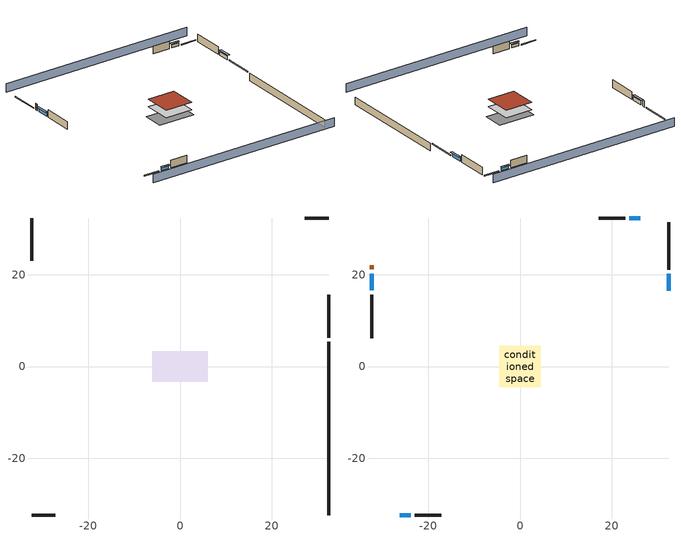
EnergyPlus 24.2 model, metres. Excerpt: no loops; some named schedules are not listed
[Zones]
basement - unconditioned
 floor foundation (Slab1 construction): -6.07,-3.37 -6.07,3.37 6.07,3.37 6.07,-3.37 z-2.13
 wall outside (RimJoist1 construction): 32.4,6.29 32.4,15.65 z0.3:0.61
 wall outside (RimJoist2 construction): -32.4,-32.4 -27.19,-32.4 z0.3:0.61
 wall outside (RimJoist3 construction): -32.4,32.4 -32.4,23.04 z0.3:0.61
 wall outside (RimJoist4 construction): 32.4,32.4 27.19,32.4 z0.3:0.61
 wall foundation (FoundationWall1 construction): 32.4,-32.4 32.4,5.37 z-2.13:0.3
conditioned space
 floor to basement - unconditioned (Floor1 construction): -4.52,-4.52 -4.52,4.52 4.52,4.52 4.52,-4.52 z0.3
 wall outside (AdiabaticWallConstruction 1): -32.4,22.11 -32.4,21.2 z0.3:2.34
 wall outside (AdiabaticWallConstruction): 32.4,16.58 32.4,20.22 / -32.4,20.27 -32.4,16.63 z0.3:1.52; -26.26,-32.4 -23.88,-32.4 / 26.26,32.4 23.88,32.4 z0.3:1.34
 wall outside (Wall1 construction): 32.4,21.15 32.4,31.47 z0.3:2.74
 wall outside (Wall2 construction): -22.95,-32.4 -17.22,-32.4 z0.3:2.74
 wall outside (Wall3 construction): -32.4,15.7 -32.4,6.14 z0.3:2.74
 wall outside (Wall4 construction): 22.95,32.4 17.22,32.4 z0.3:2.74
 window (WindowConstruction): 32.4,16.58 32.4,20.22 z0.3:1.52
 window (WindowConstruction 1): -26.26,-32.4 -23.88,-32.4 z0.3:1.34
 window (WindowConstruction 2): -32.4,20.27 -32.4,16.63 z0.3:1.52
 window (WindowConstruction 3): 26.26,32.4 23.88,32.4 z0.3:1.34
 door (Door): -32.4,22.11 -32.4,21.2 z0.3:2.34
 roof outside (Roof1 construction): -4.52,4.52 -4.52,-4.52 4.52,-4.52 4.52,4.52 z2.74
shading: 32.4,36.97 -32.4,36.97 / -32.4,-36.97 32.4,-36.97 z0:2.74; 32.4,20.53 32.4,16.28 33.01,16.28 33.01,20.53 z1.83; -23.58,-32.4 -26.56,-32.4 -26.56,-33.01 -23.58,-33.01 z1.65; -32.4,16.32 -32.4,20.57 -33.01,20.57 -33.01,16.32 z1.83; 23.58,32.4 26.56,32.4 26.56,33.01 23.58,33.01 z1.65
[Building]
Building 1: Terrain=Suburbs
[Site:Location]
Portland Intl Arpt_OR: Latitude {deg}=45.59; Longitude {deg}=-122.6; Time Zone {hr}=-8; Elevation {m}=33; Keep Site Location Information=Yes
[Site:GroundTemperature:Shallow]
10.2558, 8.96328, 8.85977, 9.47314, 11.9355, 14.3863, 16.5111, 17.8571, 17.9714, 16.8767, 14.8061, 12.4304
[Site:WaterMainsTemperature]
Calculation Method=Schedule; Temperature Schedule=mains temperature schedule
[Material] Roughness=Rough; Thermal Absorptance=0.9
Name | Thickness {m} | Conductivity {W/m-K} | Density {kg/m3} | Specific Heat {J/kg-K} | Solar Absorptance | Visible Absorptance
asphalt or fiberglass shingles | 0.00635 | 0.162714 | 1121.4 | 1465.45 | 0.85 | 0.85
concrete 4.0 in. | 0.1016 | 1.803125 | 2242.8 | 837.4 | 0.7 | 0.7
concrete 8.0 in. | 0.2032 | 1.803125 | 2242.8 | 837.4 | 0.7 | 0.7
door material | 0.04445 | 0.0612267 | 512.64 | 1214.23 | 0.7 | 0.7
floor covering | 0.0127 | 0.0433444 | 54.468 | 1339.84 | 0.6 | 0.6
floor stud and cavity | 0.1397 | 0.923637 | 92.3553 | 1139.71 | 0.7 | 0.7
furniture material basement - unconditioned 1; furniture material conditioned space 1 | 0.1524 | 0.115458 | 640.8 | 1214.23 | 0.6 | 0.6
gypsum board | 0.0127 | 0.160291 | 801 | 837.4 | 0.6 | 0.6
osb sheathing 0.5 in. | 0.0127 | 0.115458 | 512.64 | 1214.23 | 0.7 | 0.7
osb sheathing 0.75 in. | 0.01905 | 0.115458 | 512.64 | 1214.23 | 0.7 | 0.7
rim joist stud and cavity | 0.0508 | 0.178688 | 50.32683 | 1063.81 | 0.6 | 0.6
roof rigid ins | 0.051816 | 0.029427 | 32.04 | 1214.23 | 0.7 | 0.7
roof stud and cavity | 0.2032 | 0.133729 | 78.34581 | 1123.46 | 0.7 | 0.7
wall rigid ins | 0.512978 | 0.029427 | 32.04 | 1214.23 | 0.7 | 0.7
wall stud and cavity | 0.1397 | 0.550994 | 139.0536 | 1170.24 | 0.7 | 0.7
wall stud and cavity 1 | 0.0889 | 0.380278 | 52.3479 | 1209.89 | 0.7 | 0.7
wall stud and cavity 2 | 0.0889 | 0.391764 | 83.0341 | 1211.67 | 0.7 | 0.7
wood siding | 0.0254 | 0.102417 | 544.68 | 1172.36 | 0.85 | 0.85
wood siding 1; wood siding 2 | 0.0254 | 0.102417 | 544.68 | 1172.36 | 0.7 | 0.7
[WindowMaterial:SimpleGlazingSystem]
WindowMaterial: U-Factor {W/m2-K}=2.78222; Solar Heat Gain Coefficient=0.56
[Construction]
AdiabaticWallConstruction: wood siding 1, wall rigid ins, wall stud and cavity 1, gypsum board
AdiabaticWallConstruction 1: wood siding 2, wall rigid ins, wall stud and cavity 1, gypsum board
Door: door material
Floor1 construction: floor stud and cavity, osb sheathing 0.75 in., floor covering
FoundationWall1 construction: concrete 8.0 in.
furniture construction basement - unconditioned 1: furniture material basement - unconditioned 1
furniture construction conditioned space 1: furniture material conditioned space 1
PartitionWallConstruction: gypsum board, wall stud and cavity 2, gypsum board
RimJoist1 construction; RimJoist2 construction; RimJoist3 construction; RimJoist4 construction: wood siding, rim joist stud and cavity
Roof1 construction: asphalt or fiberglass shingles, roof rigid ins, osb sheathing 0.75 in., roof stud and cavity, gypsum board
Slab1 construction: concrete 4.0 in.
Wall1 construction; Wall2 construction; Wall3 construction; Wall4 construction: wood siding, osb sheathing 0.5 in., wall stud and cavity, gypsum board
WindowConstruction; WindowConstruction 1; WindowConstruction 2; WindowConstruction 3: WindowMaterial
[Zone] Multiplier=1; Volume {m3}=199.577; Part of Total Floor Area=Yes
basement - unconditioned; conditioned space
[Space] Volume {m3}=199.577
Name | Zone
basement - unconditioned 1 | basement - unconditioned
conditioned space 1 | conditioned space
[SurfaceProperty:ExposedFoundationPerimeter]
Slab1: Exposed Perimeter Calculation Method=TotalExposedPerimeter; Total Exposed Perimeter {m}=37.76472
[InternalMass]
Name | Construction | Zone or ZoneList | Space or SpaceList | Surface Area {m2}
furniture mass basement - unconditioned 1 | furniture construction basement - unconditioned 1 | basement - unconditioned | basement - unconditioned 1 | 32.73903
furniture mass conditioned space 1 | furniture construction conditioned space 1 | conditioned space | conditioned space 1 | 32.73903
partition wall mass | PartitionWallConstruction | conditioned space | conditioned space 1 | 81.84758
[ZoneInfiltration:DesignFlowRate] Schedule=Always On Discrete
Name | Zone or ZoneList or Space or SpaceList | Design Flow Rate Calculation Method | Air Changes per Hour {1/hr} | Constant Term Coefficient | Temperature Term Coefficient | Velocity Term Coefficient | Velocity Squared Term Coefficient | Design Flow Rate {m3/s}
infil basement - unconditioned 1 | basement - unconditioned 1 | AirChanges/Hour | 0.1 | 1 | 0 | 0 | 0
infil flow; natural vent flow; whole house fan flow | conditioned space 1 | Flow/Zone |  |  |  |  |  | 0
[SurfaceProperty:IncidentSolarMultiplier] Incident Solar Multiplier=1; Incident Solar Multiplier Schedule=trans schedule winter=0.85 summer=0.7
Window1; Window2; Window3; Window4
[Lights]
interior lighting: Zone or ZoneList or Space or SpaceList=conditioned space 1; Schedule=lighting_interior; Design Level Calculation Method=LightingLevel; Lighting Level {W}=672.014; Return Air Fraction=0; Fraction Radiant=0.6; Fraction Visible=0.2; Fraction Replaceable=1
[People]
occupants: Zone or ZoneList or Space or SpaceList=conditioned space 1; Number of People Schedule=occupants; Number of People Calculation Method=People; Number of People=3; Fraction Radiant=0.314171; Sensible Heat Fraction=0.56303; Activity Level Schedule=occupants activity schedule; Carbon Dioxide Generation Rate {m3/s-W}=0; Enable ASHRAE 55 Comfort Warnings=No; Mean Radiant Temperature Calculation Type=EnclosureAveraged
[ElectricEquipment] Zone or ZoneList or Space or SpaceList=conditioned space 1; Design Level Calculation Method=EquipmentLevel
Name | Schedule | Design Level {W} | Fraction Latent | Fraction Radiant | Fraction Lost
clothes dryer | clothes_dryer | 3331.11 | 0.015 | 0.081 | 0.85
clothes washer | clothes_washer | 291.509 | 0.03 | 0.162 | 0.7
cooking range | cooking_range | 142.95 | 0.16 | 0.384 | 0.2
dishwasher | dishwasher | 1089.13 | 0.3 | 0.18 | 0.4
fridge | fridge schedule | 51.9007 | 0 | 0.6 | 0
mech vent bath fan 0 | mech vent bath fan 0 schedule | 15 | 0 | 0 | 1
mech vent house fan | mech vent house fan schedule | 0 | 0 | 0 | 1
mech vent house fan cfis | mech vent house fan cfis schedule | 0 | 0 | 0 | 0
mech vent range fan 0 | mech vent range fan 0 schedule | 30 | 0 | 0 | 1
misc plug loads | plug_loads_other | 636.446 | 0.021 | 0.558 | 0.049
misc tv | plug_loads_tv | 878.95 | 0 | 0.6 | 0
whole house fan | Always On Discrete | 0 | 0 | 0 | 1
[OtherEquipment] Zone or ZoneList or Space or SpaceList=conditioned space 1; Design Level Calculation Method=EquipmentLevel
Name | Fuel Type | Schedule | Design Level {W} | Fraction Latent | Fraction Radiant | Fraction Lost
clothes dryer 1 | Electricity | clothes_dryer | 0 | 0.015 | 0.081 | 0.85
cooking range 1 | Propane | cooking_range | 4189.44 | 0.16 | 0.384 | 0.2
general water use latent | None | general water use schedule | 62.594 | 1 | 0 | 0
general water use sensible | None | general water use schedule | -61.6891 | 0 | 0.6 | 0
mech vent house fan latent load; water heater lat | None | Always On Discrete | 0 | 1 | 0 | 0
mech vent house fan sensible load; water heater sens | None | Always On Discrete | 0 | 0 | 0 | 0
water heater energy adjustment1 | Electricity | Always On Discrete | 0.01 | 0 | 0 | 1
[AvailabilityManager:Scheduled]
room ac airloop Availability Manager: Schedule=Always On Discrete
[WaterUse:Equipment]
dishwasher: Peak Flow Rate {m3/s}=9.09546e-06; Flow Rate Fraction Schedule=hot_water_dishwasher
[Foundation:Kiva]
Foundation Kiva 1: Initial Indoor Air Temperature {C}=9.52053; Wall Height Above Grade {m}=0.3048; Wall Depth Below Slab {m}=0.2032
[Foundation:Kiva:Settings]
Soil Conductivity {W/m-K}=1.3848; Soil Density {kg/m3}=1842.3; Soil Specific Heat {J/kg-K}=418.7; Ground Solar Absorptivity=0.9; Ground Thermal Absorptivity=0.9; Ground Surface Roughness {m}=0.03; Far-Field Width {m}=40; Deep-Ground Boundary Condition=ZeroFlux; Deep-Ground Depth {m}=40; Minimum Cell Dimension {m}=0.2; Maximum Cell Growth Coefficient=3; Simulation Timestep=Timestep
[Exterior:Lights]
exterior lighting: Schedule=exterior lighting schedule; Design Level {W}=33.1512
[EnergyManagementSystem:GlobalVariable]
infil_program_Qfan
infil_program_Qinf
natural_vent_program_Qnv
natural_vent_program_Qwhf
room_ac_airloop_Fan_RTF
[EnergyManagementSystem:Sensor]
Name | Output:Variable or Output:Meter Index Key | Output:Variable or Output:Meter
airflow_gain | infil flow | Infiltration Sensible Heat Gain Energy
airflow_gain_1 | natural vent flow | Infiltration Sensible Heat Gain Energy
airflow_gain_2 | whole house fan flow | Infiltration Sensible Heat Gain Energy
airflow_loss | infil flow | Infiltration Sensible Heat Loss Energy
airflow_loss_1 | natural vent flow | Infiltration Sensible Heat Loss Energy
airflow_loss_2 | whole house fan flow | Infiltration Sensible Heat Loss Energy
clg_load_cond |  | Cooling:EnergyTransfer:Zone:CONDITIONED SPACE
clg_sp_s; clg_sp_s_1 | cooling setpoint | Schedule Value
clothes_dryer_exhaust_0_sch_s | clothes_dryer | Schedule Value
cool_season | cooling season schedule | Schedule Value
htg_load_cond |  | Heating:EnergyTransfer:Zone:CONDITIONED SPACE
htg_sp_s; htg_sp_s_1 | heating setpoint | Schedule Value
ig_ee_conv | clothes dryer | Electric Equipment Convective Heating Energy
ig_ee_conv_2 | cooking range | Electric Equipment Convective Heating Energy
ig_ee_conv_3 | dishwasher | Electric Equipment Convective Heating Energy
ig_ee_conv_4 | fridge | Electric Equipment Convective Heating Energy
ig_ee_conv_5 | misc plug loads | Electric Equipment Convective Heating Energy
ig_ee_conv_6 | misc tv | Electric Equipment Convective Heating Energy
ig_ee_conv_7 | whole house fan | Electric Equipment Convective Heating Energy
ig_ee_rad | clothes dryer | Electric Equipment Radiant Heating Energy
ig_ee_rad_2 | cooking range | Electric Equipment Radiant Heating Energy
ig_ee_rad_3 | dishwasher | Electric Equipment Radiant Heating Energy
ig_ee_rad_4 | fridge | Electric Equipment Radiant Heating Energy
ig_ee_rad_5 | misc plug loads | Electric Equipment Radiant Heating Energy
ig_ee_rad_6 | misc tv | Electric Equipment Radiant Heating Energy
ig_ee_rad_7 | whole house fan | Electric Equipment Radiant Heating Energy
ig_lgt_conv | interior lighting | Lights Convective Heating Energy
ig_lgt_rad | interior lighting | Lights Radiant Heating Energy
ig_lgt_vis | interior lighting | Lights Visible Radiation Heating Energy
ig_oe_conv | clothes dryer 1 | Other Equipment Convective Heating Energy
ig_oe_conv_1 | cooking range 1 | Other Equipment Convective Heating Energy
ig_oe_conv_2 | general water use latent | Other Equipment Convective Heating Energy
ig_oe_conv_3 | general water use sensible | Other Equipment Convective Heating Energy
ig_oe_conv_4 | water heater energy adjustment1 | Other Equipment Convective Heating Energy
ig_oe_conv_5 | water heater lat | Other Equipment Convective Heating Energy
ig_oe_conv_6 | water heater sens | Other Equipment Convective Heating Energy
ig_oe_rad | clothes dryer 1 | Other Equipment Radiant Heating Energy
ig_oe_rad_1 | cooking range 1 | Other Equipment Radiant Heating Energy
ig_oe_rad_2 | general water use latent | Other Equipment Radiant Heating Energy
ig_oe_rad_3 | general water use sensible | Other Equipment Radiant Heating Energy
ig_oe_rad_4 | water heater energy adjustment1 | Other Equipment Radiant Heating Energy
ig_oe_rad_5 | water heater lat | Other Equipment Radiant Heating Energy
ig_oe_rad_6 | water heater sens | Other Equipment Radiant Heating Energy
ig_ppl_conv | occupants | People Convective Heating Energy
ig_ppl_rad | occupants | People Radiant Heating Energy
im_conv | furniture mass conditioned space 1 | Surface Inside Face Convection Heat Gain Energy
im_conv_1 | partition wall mass | Surface Inside Face Convection Heat Gain Energy
im_ig | furniture mass conditioned space 1 | Surface Inside Face Internal Gains Radiation Heat Gain Energy
im_ig_1 | partition wall mass | Surface Inside Face Internal Gains Radiation Heat Gain Energy
im_lgt | furniture mass conditioned space 1 | Surface Inside Face Lights Radiation Heat Gain Energy
im_lgt_1 | partition wall mass | Surface Inside Face Lights Radiation Heat Gain Energy
im_sol | furniture mass conditioned space 1 | Surface Inside Face Solar Radiation Heat Gain Energy
im_sol_1 | partition wall mass | Surface Inside Face Solar Radiation Heat Gain Energy
im_surf | furniture mass conditioned space 1 | Surface Inside Face Net Surface Thermal Radiation Heat Gain Energy
im_surf_1 | partition wall mass | Surface Inside Face Net Surface Thermal Radiation Heat Gain Energy
mech_vent_bath_fan_0_sch_s | mech vent bath fan 0 schedule | Schedule Value
mech_vent_range_fan_0_sch_s | mech vent range fan 0 schedule | Schedule Value
mv_conv | mech vent bath fan 0 | Electric Equipment Convective Heating Energy
mv_conv_1 | mech vent house fan | Electric Equipment Convective Heating Energy
mv_conv_2 | mech vent house fan cfis | Electric Equipment Convective Heating Energy
mv_conv_3 | mech vent range fan 0 | Electric Equipment Convective Heating Energy
mv_conv_4 | mech vent house fan latent load | Other Equipment Convective Heating Energy
mv_conv_5 | mech vent house fan sensible load | Other Equipment Convective Heating Energy
mv_rad | mech vent bath fan 0 | Electric Equipment Radiant Heating Energy
mv_rad_1 | mech vent house fan | Electric Equipment Radiant Heating Energy
mv_rad_2 | mech vent house fan cfis | Electric Equipment Radiant Heating Energy
mv_rad_3 | mech vent range fan 0 | Electric Equipment Radiant Heating Energy
mv_rad_4 | mech vent house fan latent load | Other Equipment Radiant Heating Energy
mv_rad_5 | mech vent house fan sensible load | Other Equipment Radiant Heating Energy
natural_vent_s | natural vent schedule | Schedule Value
out_pb_s |  | Site Outdoor Air Barometric Pressure
out_wt_s |  | Site Outdoor Air Humidity Ratio
site_vw_s |  | Site Wind Speed
ss_back_out | Window1 | Surface Window Shortwave from Zone Back Out Window Heat Transfer Rate
ss_back_out_1 | Window2 | Surface Window Shortwave from Zone Back Out Window Heat Transfer Rate
ss_back_out_2 | Window3 | Surface Window Shortwave from Zone Back Out Window Heat Transfer Rate
ss_back_out_3 | Window4 | Surface Window Shortwave from Zone Back Out Window Heat Transfer Rate
ss_conv | Door1 | Surface Inside Face Convection Heat Gain Energy
ss_conv_1 | Window1 | Surface Inside Face Convection Heat Gain Energy
ss_conv_2 | Window2 | Surface Inside Face Convection Heat Gain Energy
ss_conv_3 | Window3 | Surface Inside Face Convection Heat Gain Energy
ss_conv_4 | Window4 | Surface Inside Face Convection Heat Gain Energy
ss_ig | Door1 | Surface Inside Face Internal Gains Radiation Heat Gain Energy
ss_ig_1 | Window1 | Surface Inside Face Internal Gains Radiation Heat Gain Energy
ss_ig_2 | Window2 | Surface Inside Face Internal Gains Radiation Heat Gain Energy
ss_ig_3 | Window3 | Surface Inside Face Internal Gains Radiation Heat Gain Energy
ss_ig_4 | Window4 | Surface Inside Face Internal Gains Radiation Heat Gain Energy
ss_lgt | Door1 | Surface Inside Face Lights Radiation Heat Gain Energy
ss_sol | Door1 | Surface Inside Face Solar Radiation Heat Gain Energy
ss_surf | Door1 | Surface Inside Face Net Surface Thermal Radiation Heat Gain Energy
ss_surf_1 | Window1 | Surface Inside Face Net Surface Thermal Radiation Heat Gain Energy
ss_surf_2 | Window2 | Surface Inside Face Net Surface Thermal Radiation Heat Gain Energy
ss_surf_3 | Window3 | Surface Inside Face Net Surface Thermal Radiation Heat Gain Energy
ss_surf_4 | Window4 | Surface Inside Face Net Surface Thermal Radiation Heat Gain Energy
ss_trans_in | Window1 | Surface Window Transmitted Solar Radiation Rate
ss_trans_in_1 | Window2 | Surface Window Transmitted Solar Radiation Rate
ss_trans_in_2 | Window3 | Surface Window Transmitted Solar Radiation Rate
ss_trans_in_3 | Window4 | Surface Window Transmitted Solar Radiation Rate
ss_trans_out | Window1 | Surface Inside Face Initial Transmitted Diffuse Transmitted Out Window Solar Radiation Rate
ss_trans_out_1 | Window2 | Surface Inside Face Initial Transmitted Diffuse Transmitted Out Window Solar Radiation Rate
ss_trans_out_2 | Window3 | Surface Inside Face Initial Transmitted Diffuse Transmitted Out Window Solar Radiation Rate
ss_trans_out_3 | Window4 | Surface Inside Face Initial Transmitted Diffuse Transmitted Out Window Solar Radiation Rate
s_conv | Floor1 | Surface Inside Face Convection Heat Gain Energy
s_conv_1 | Roof1 | Surface Inside Face Convection Heat Gain Energy
s_conv_2 | Wall1 | Surface Inside Face Convection Heat Gain Energy
s_conv_3 | Wall2 | Surface Inside Face Convection Heat Gain Energy
s_conv_4 | Wall3 | Surface Inside Face Convection Heat Gain Energy
s_conv_5 | Wall4 | Surface Inside Face Convection Heat Gain Energy
s_ig | Floor1 | Surface Inside Face Internal Gains Radiation Heat Gain Energy
s_ig_1 | Roof1 | Surface Inside Face Internal Gains Radiation Heat Gain Energy
s_ig_2 | Wall1 | Surface Inside Face Internal Gains Radiation Heat Gain Energy
s_ig_3 | Wall2 | Surface Inside Face Internal Gains Radiation Heat Gain Energy
s_ig_4 | Wall3 | Surface Inside Face Internal Gains Radiation Heat Gain Energy
s_ig_5 | Wall4 | Surface Inside Face Internal Gains Radiation Heat Gain Energy
s_lgt | Floor1 | Surface Inside Face Lights Radiation Heat Gain Energy
s_lgt_1 | Roof1 | Surface Inside Face Lights Radiation Heat Gain Energy
s_lgt_2 | Wall1 | Surface Inside Face Lights Radiation Heat Gain Energy
s_lgt_3 | Wall2 | Surface Inside Face Lights Radiation Heat Gain Energy
s_lgt_4 | Wall3 | Surface Inside Face Lights Radiation Heat Gain Energy
s_lgt_5 | Wall4 | Surface Inside Face Lights Radiation Heat Gain Energy
s_sol | Floor1 | Surface Inside Face Solar Radiation Heat Gain Energy
s_sol_1 | Roof1 | Surface Inside Face Solar Radiation Heat Gain Energy
s_sol_2 | Wall1 | Surface Inside Face Solar Radiation Heat Gain Energy
s_sol_3 | Wall2 | Surface Inside Face Solar Radiation Heat Gain Energy
s_sol_4 | Wall3 | Surface Inside Face Solar Radiation Heat Gain Energy
s_sol_5 | Wall4 | Surface Inside Face Solar Radiation Heat Gain Energy
s_surf | Floor1 | Surface Inside Face Net Surface Thermal Radiation Heat Gain Energy
s_surf_1 | Roof1 | Surface Inside Face Net Surface Thermal Radiation Heat Gain Energy
s_surf_2 | Wall1 | Surface Inside Face Net Surface Thermal Radiation Heat Gain Energy
s_surf_3 | Wall2 | Surface Inside Face Net Surface Thermal Radiation Heat Gain Energy
s_surf_4 | Wall3 | Surface Inside Face Net Surface Thermal Radiation Heat Gain Energy
s_surf_5 | Wall4 | Surface Inside Face Net Surface Thermal Radiation Heat Gain Energy
water_heater_T_set | water heater setpoint | Schedule Value
[EnergyManagementSystem:Actuator]
Name | Actuated Component Unique | Actuated Component Type | Actuated Component Control Type
fridge_schedule_act | fridge schedule | Schedule:Constant | Schedule Value
infil_flow_act | infil flow | Zone Infiltration | Air Exchange Flow Rate
mech_vent_house_fan_cfis_act | mech vent house fan cfis | ElectricEquipment | Electricity Rate
mech_vent_house_fan_latent_load_act | mech vent house fan latent load | OtherEquipment | Power Level
mech_vent_house_fan_sensible_load_act | mech vent house fan sensible load | OtherEquipment | Power Level
natural_vent_flow_act | natural vent flow | Zone Infiltration | Air Exchange Flow Rate
water_heater_HPWHSchedOverride | water heater setpoint | Schedule:Constant | Schedule Value
water_heater_hpwh_ec_adj_act | water heater energy adjustment1 | OtherEquipment | Power Level
water_heater_lat_act | water heater lat | OtherEquipment | Power Level
water_heater_LESchedOverride | water heater BottomElementSetpoint | Schedule:Constant | Schedule Value
water_heater_sens_act | water heater sens | OtherEquipment | Power Level
water_heater_UESchedOverride | water heater TopElementSetpoint | Schedule:Constant | Schedule Value
whole_house_fan_act | whole house fan | ElectricEquipment | Electricity Rate
whole_house_fan_flow_act | whole house fan flow | Zone Infiltration | Air Exchange Flow Rate
